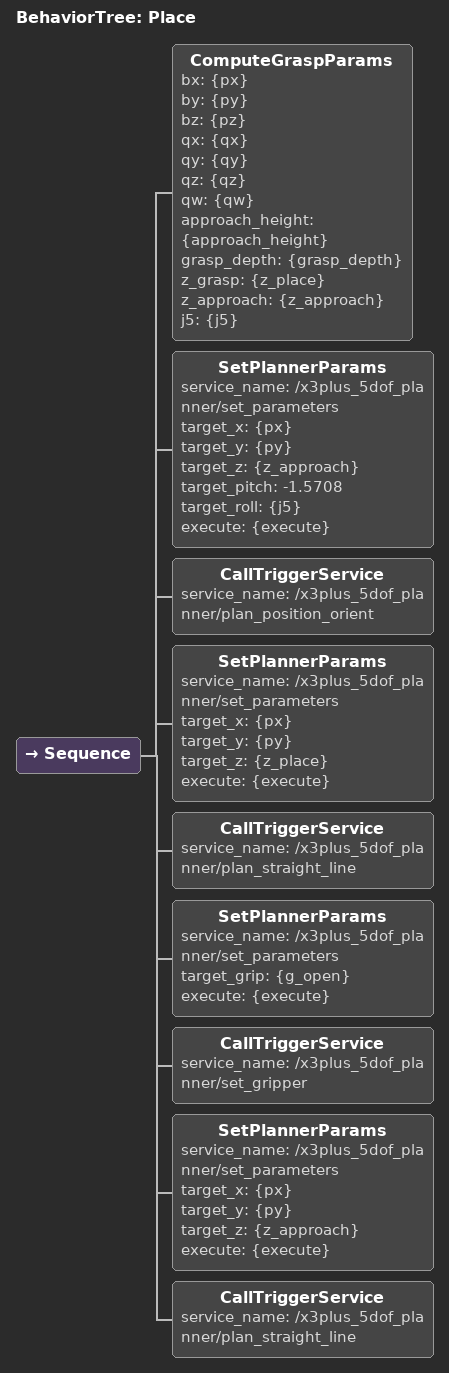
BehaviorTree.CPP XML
<?xml version="1.0" encoding="UTF-8"?>
<root BTCPP_format="4" main_tree_to_execute="Place">

  <BehaviorTree ID="Place">
    <Sequence>

      <!-- Compute derived values from place pose -->
      <ComputeGraspParams bx="{px}" by="{py}" bz="{pz}"
                          qx="{qx}" qy="{qy}" qz="{qz}" qw="{qw}"
                          approach_height="{approach_height}"
                          grasp_depth="{grasp_depth}"
                          z_grasp="{z_place}" z_approach="{z_approach}" j5="{j5}"/>

      <!-- Step 1: move above place location -->
      <SetPlannerParams service_name="/x3plus_5dof_planner/set_parameters"
                        target_x="{px}" target_y="{py}" target_z="{z_approach}"
                        target_pitch="-1.5708" target_roll="{j5}"
                        execute="{execute}"/>
      <CallTriggerService service_name="/x3plus_5dof_planner/plan_position_orient"/>

      <!-- Step 2: descend straight line to place height -->
      <SetPlannerParams service_name="/x3plus_5dof_planner/set_parameters"
                        target_x="{px}" target_y="{py}" target_z="{z_place}"
                        execute="{execute}"/>
      <CallTriggerService service_name="/x3plus_5dof_planner/plan_straight_line"/>

      <!-- Step 3: open gripper to release object -->
      <SetPlannerParams service_name="/x3plus_5dof_planner/set_parameters"
                        target_grip="{g_open}" execute="{execute}"/>
      <CallTriggerService service_name="/x3plus_5dof_planner/set_gripper"/>

      <!-- Step 4: ascend straight line back to approach height -->
      <SetPlannerParams service_name="/x3plus_5dof_planner/set_parameters"
                        target_x="{px}" target_y="{py}" target_z="{z_approach}"
                        execute="{execute}"/>
      <CallTriggerService service_name="/x3plus_5dof_planner/plan_straight_line"/>

    </Sequence>
  </BehaviorTree>

</root>
